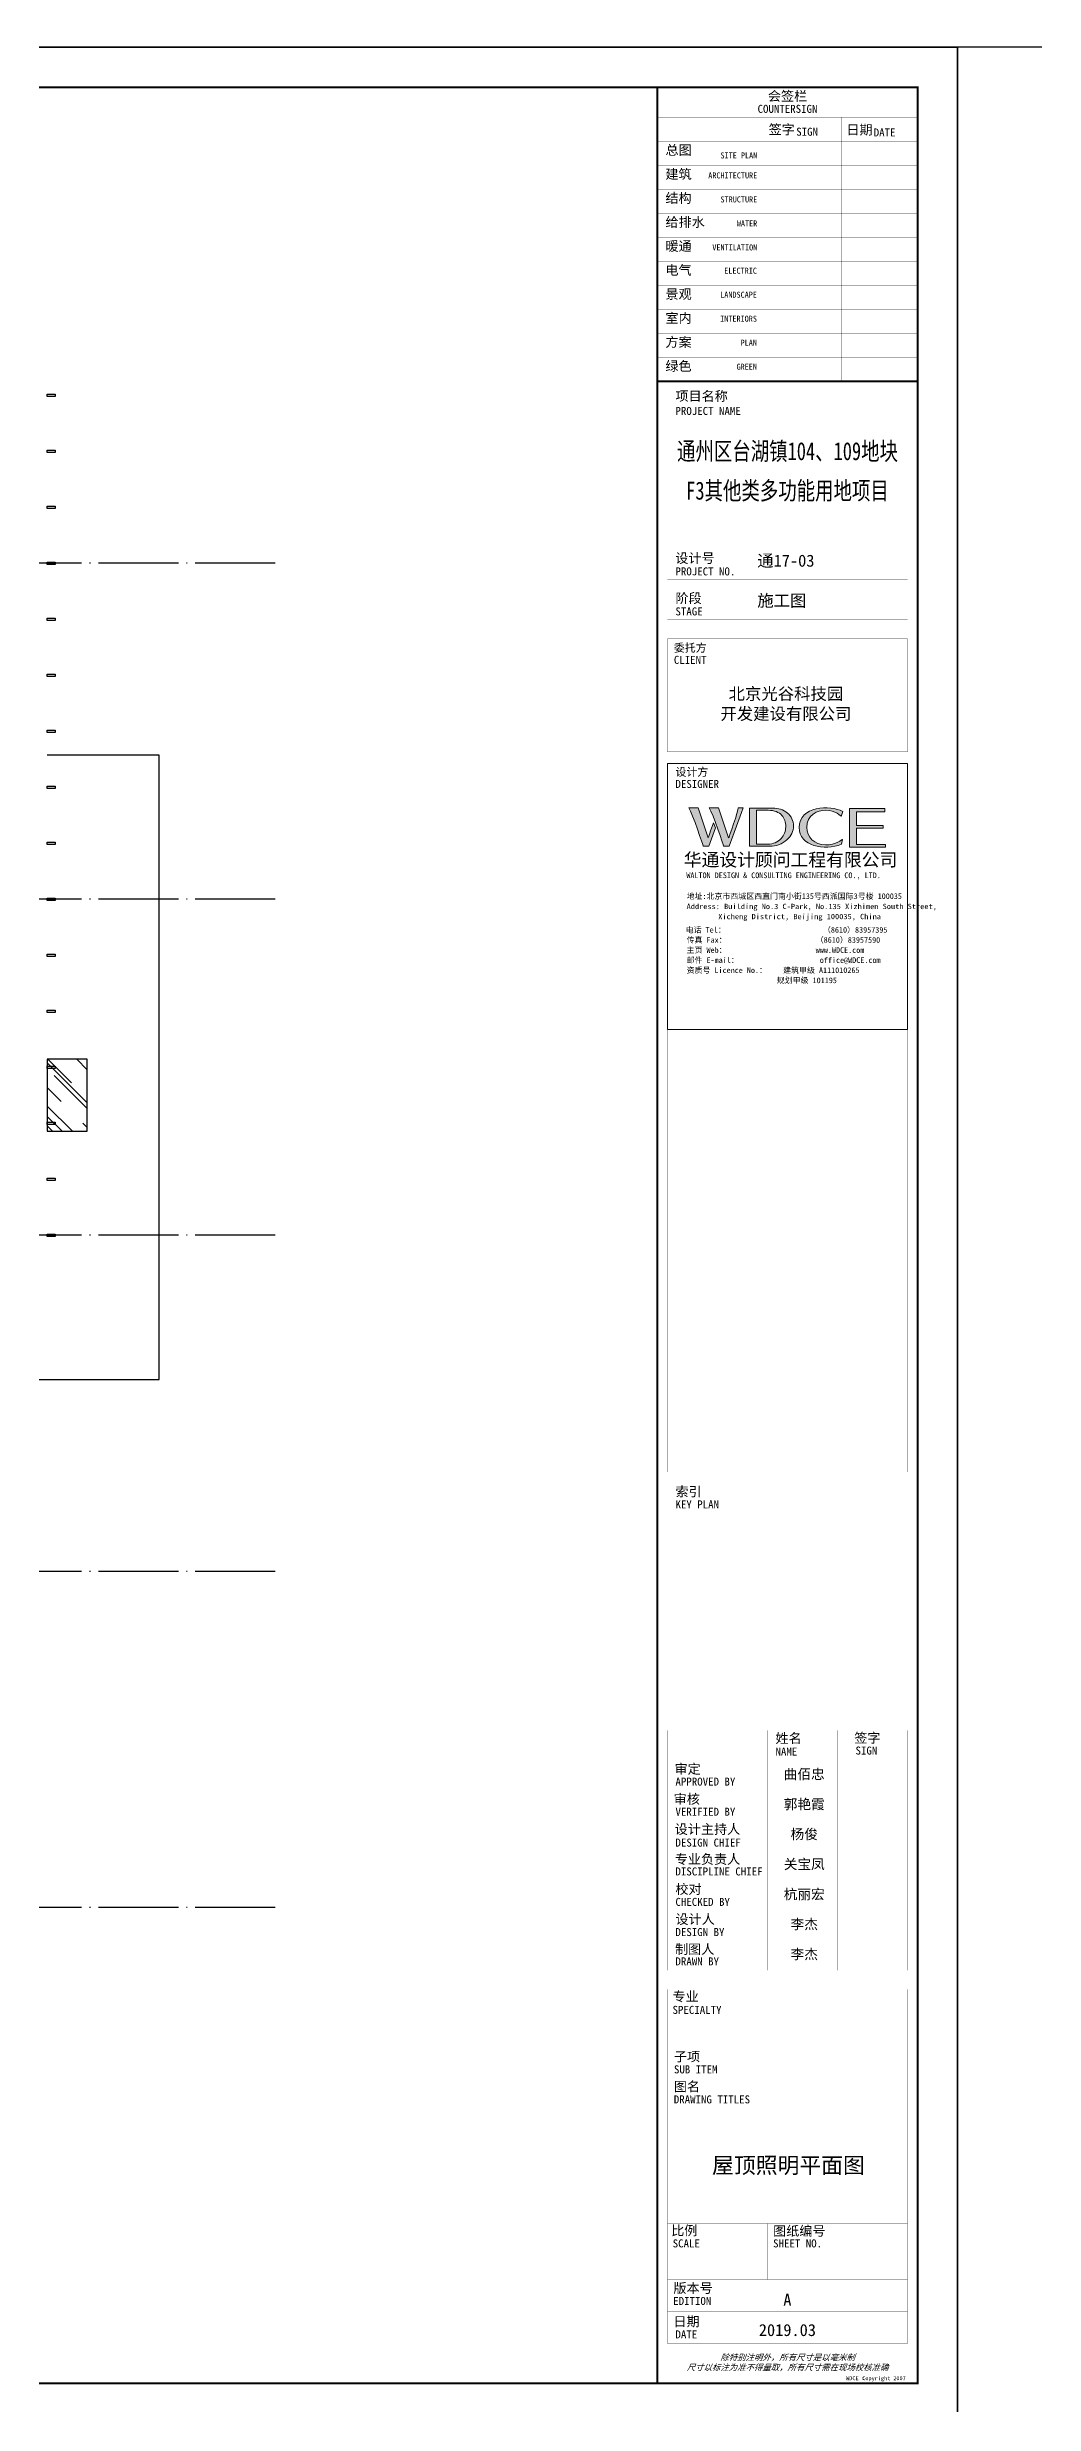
# Model space of a CAD drawing. Extents: x -292644 to 261407, y -12902 to 435090.
# Drawn here: x 154557 to 179213, y 225189 to 284103 of the extents above; entities that cross this region are included whole.
import ezdxf
from ezdxf.enums import TextEntityAlignment as Align
from ezdxf.xclip import XClip

# ---------------------------------------------------------------- set-up
doc = ezdxf.new("R2010")
doc.units = 0
doc.header["$LTSCALE"] = 1000
doc.header["$MEASUREMENT"] = 0
doc.linetypes.add('104-10 轴网$0$DOTE', pattern=[2.42, 2, -0.2, 0.02, -0.2])
doc.linetypes.add('X-104 8#10#平面_t3$0$109-34 轴网$0$L1$0$$AUDIT_BAD_LTYPE1', pattern=[0])
doc.layers.get('0').update_dxf_attribs({"linetype": 'CONTINUOUS'})
doc.layers.get('Defpoints').update_dxf_attribs({"linetype": 'CONTINUOUS'})
for name, color, linetype in [('104-10 轴网$0$A_AXIS-轴线', 36, '104-10 轴网$0$DOTE'), ('8#楼幕墙$0$A-C_玻璃幕墙', 140, 'CONTINUOUS'), ('SHEET_TEXT', 7, 'CONTINUOUS'), ('X-104 8#10#平面_t3$0$A-C_玻璃幕墙', 140, 'CONTINUOUS'), ('X-104 8#10#平面_t3$0$A-SUR_看线', 231, 'CONTINUOUS'), ('X-104 8#10#平面_t3$0$EH_玻璃', 156, 'CONTINUOUS'), ('字', 7, 'CONTINUOUS')]:
    doc.layers.add(name, color=color, linetype=linetype)
doc.layers.add('8#楼幕墙$0$04-不打印_辅助线', color=165, linetype='CONTINUOUS', plot=False)
doc.layers.add('X-104 8#10#平面_t3$0$04-不打印_辅助线', color=165, linetype='CONTINUOUS', plot=False)
doc.styles.add('华文细黑', font='STXIHEI.TTF')
doc.styles.add('图签信息$0$hwxh', font='STXIHEI.TTF')
doc.styles.add('图签信息$0$华文细黑', font='STXIHEI.TTF', dxfattribs={"height": 10})

# ---------------------------------------------------------------- blocks, each defined once
blk = doc.blocks.new('104-10 轴网')
at = {"layer": '104-10 轴网$0$A_AXIS-轴线', "linetype": '104-10 轴网$0$DOTE'}
for p, q in [((168930, 33600), (113930, 33600)), ((168930, 25200), (113930, 25200)), ((168930, 16800), (113930, 16800)), ((168930, 8400), (113930, 8400)), ((168930, 0), (113930, 0))]:
    blk.add_line(p, q, dxfattribs=at)
at = {"layer": 'Defpoints'}
blk.add_lwpolyline([(104380, 45500), (178480, 45500), (178480, -11900), (104380, -11900)], close=True, dxfattribs=at)
blk = doc.blocks.new('图签信息$0$WDCE Copyright200X')
at = {"const_width": 0.016}
blk.add_lwpolyline([(-10.6, 1.26, 1), (-11.4, 1.26, 1)], format="xyb", close=True, dxfattribs=at)
at = {"style": '图签信息$0$华文细黑'}
for s, p in [('WDCE ', (-11.46, 0.5)), ('     Copyright ', (-3.51, 0.5))]:
    blk.add_text(s, height=1, dxfattribs=at).set_placement(p, align=Align.BOTTOM_RIGHT)
blk.add_text('c', height=0.6, dxfattribs=at).set_placement((-11.04, 1.35), align=Align.MIDDLE_CENTER)
blk.add_attdef('200X', text='', height=1, dxfattribs=at).set_placement((-0.45, 0.5), align=Align.BOTTOM_RIGHT)
blk = doc.blocks.new('图签信息$0$logo2')
h = blk.add_hatch(color=7)
h.paths.add_polyline_path([(19.02, -7.36), (15.84, -7.36), (15.84, -3.97), (18.97, -3.97), (18.97, -4.24), (16.46, -4.24), (16.46, -5.45), (18.81, -5.45), (18.81, -5.69), (16.47, -5.69), (16.47, -7.12), (19.02, -7.12)])
edge = h.paths.add_edge_path()
edge.add_spline(control_points=[(15.26, -4.21), (15.26, -4.21), (15.13, -4.65), (15.13, -4.65), (15.13, -4.65), (14.62, -4.1), (13.73, -4.1), (13.04, -4.1), (12.07, -4.54), (12.08, -5.62), (12.08, -6.49), (12.77, -7.16), (13.73, -7.17), (14.66, -7.17), (15.23, -6.68), (15.23, -6.68), (15.23, -6.68), (15.16, -7.11), (15.16, -7.11), (13.63, -7.7), (11.42, -7.29), (11.41, -5.64), (11.4, -3.72), (14.16, -3.66), (15.26, -4.21)], knot_values=[0, 0, 0, 0, 1, 1, 1, 2, 2, 2, 3, 3, 3, 4, 4, 4, 5, 5, 5, 6, 6, 6, 7, 7, 7, 8, 8, 8, 8], degree=3, periodic=0)
edge = h.paths.add_edge_path(flags=16)
edge.add_spline(control_points=[(10.23, -5.57), (10.23, -5.16), (10.12, -4.83), (9.9, -4.58), (9.63, -4.27), (9.23, -4.12), (8.69, -4.12), (8.69, -4.12), (7.64, -4.12), (7.64, -4.12), (7.64, -4.12), (7.64, -7.1), (7.64, -7.1), (7.64, -7.1), (8.66, -7.1), (8.66, -7.1), (9.13, -7.1), (9.52, -6.93), (9.82, -6.6), (10.09, -6.31), (10.23, -5.96), (10.23, -5.57)], knot_values=[0, 0, 0, 0, 1, 1, 1, 2, 2, 2, 3, 3, 3, 4, 4, 4, 5, 5, 5, 6, 6, 6, 7, 7, 7, 7], degree=3, periodic=0)
edge = h.paths.add_edge_path()
edge.add_spline(control_points=[(10.92, -5.51), (10.92, -5.96), (10.72, -6.37), (10.34, -6.72), (9.92, -7.1), (9.41, -7.29), (8.82, -7.29), (8.82, -7.29), (7.03, -7.29), (7.03, -7.29), (7.03, -7.29), (7.03, -3.92), (7.03, -3.92), (7.03, -3.92), (9.1, -3.92), (9.1, -3.92), (9.59, -3.92), (10.01, -4.06), (10.36, -4.34), (10.73, -4.64), (10.92, -5.03), (10.92, -5.51)], knot_values=[0, 0, 0, 0, 1, 1, 1, 2, 2, 2, 3, 3, 3, 4, 4, 4, 5, 5, 5, 6, 6, 6, 7, 7, 7, 7], degree=3, periodic=0)
at = {"lineweight": 0}
blk.add_lwpolyline([(19.02, -7.36), (15.84, -7.36), (15.84, -3.97), (18.97, -3.97), (18.97, -4.24), (16.46, -4.24), (16.46, -5.45), (18.81, -5.45), (18.81, -5.69), (16.47, -5.69), (16.47, -7.12), (19.02, -7.12), (19.02, -7.36)], dxfattribs=at)
for points, knots in [([(10.92, -5.51), (10.92, -5.96), (10.72, -6.37), (10.34, -6.72), (9.92, -7.1), (9.41, -7.29), (8.82, -7.29), (8.82, -7.29), (7.03, -7.29), (7.03, -7.29), (7.03, -7.29), (7.03, -3.92), (7.03, -3.92), (7.03, -3.92), (9.1, -3.92), (9.1, -3.92), (9.59, -3.92), (10.01, -4.06), (10.36, -4.34), (10.73, -4.64), (10.92, -5.03), (10.92, -5.51)], [0, 0, 0, 0, 1, 1, 1, 2, 2, 2, 3, 3, 3, 4, 4, 4, 5, 5, 5, 6, 6, 6, 7, 7, 7, 7]), ([(10.23, -5.57), (10.23, -5.16), (10.12, -4.83), (9.9, -4.58), (9.63, -4.27), (9.23, -4.12), (8.69, -4.12), (8.69, -4.12), (7.64, -4.12), (7.64, -4.12), (7.64, -4.12), (7.64, -7.1), (7.64, -7.1), (7.64, -7.1), (8.66, -7.1), (8.66, -7.1), (9.13, -7.1), (9.52, -6.93), (9.82, -6.6), (10.09, -6.31), (10.23, -5.96), (10.23, -5.57)], [0, 0, 0, 0, 1, 1, 1, 2, 2, 2, 3, 3, 3, 4, 4, 4, 5, 5, 5, 6, 6, 6, 7, 7, 7, 7]), ([(15.26, -4.21), (15.26, -4.21), (15.13, -4.65), (15.13, -4.65), (15.13, -4.65), (14.62, -4.1), (13.73, -4.1), (13.04, -4.1), (12.07, -4.54), (12.08, -5.62), (12.08, -6.49), (12.77, -7.16), (13.73, -7.17), (14.66, -7.17), (15.23, -6.68), (15.23, -6.68), (15.23, -6.68), (15.16, -7.11), (15.16, -7.11), (13.63, -7.7), (11.42, -7.29), (11.41, -5.64), (11.4, -3.72), (14.16, -3.66), (15.26, -4.21)], [0, 0, 0, 0, 1, 1, 1, 2, 2, 2, 3, 3, 3, 4, 4, 4, 5, 5, 5, 6, 6, 6, 7, 7, 7, 8, 8, 8, 8])]:
    blk.add_open_spline(points, degree=3, knots=knots, dxfattribs=at)
blk = doc.blocks.new('图签信息$0$logo1')
h = blk.add_hatch(color=8)
edge = h.paths.add_edge_path()
edge.add_spline(control_points=[(3.86, -5.21), (3.63, -5.88), (3.39, -6.56), (3.39, -6.56), (3.39, -6.56), (2.5, -3.91), (2.5, -3.91), (2.5, -3.91), (1.8, -3.91), (1.69, -3.91), (2.02, -4.39), (2.95, -7.27), (2.95, -7.27), (2.95, -7.27), (3.44, -7.27), (3.44, -7.27), (3.44, -7.27), (4.03, -5.66), (4.03, -5.66), (4.03, -5.66), (3.86, -5.21), (3.86, -5.21)], knot_values=[0, 0, 0, 0, 1, 1, 1, 2, 2, 2, 3, 3, 3, 4, 4, 4, 5, 5, 5, 6, 6, 6, 7, 7, 7, 7], degree=3, periodic=0)
h = blk.add_hatch(color=7)
edge = h.paths.add_edge_path()
edge.add_spline(control_points=[(6.04, -3.91), (6.09, -4.1), (5.2, -6.56), (5.2, -6.56), (5.2, -6.56), (4.3, -3.91), (4.3, -3.91), (4.3, -3.91), (3.6, -3.91), (3.49, -3.91), (3.82, -4.39), (4.75, -7.27), (4.75, -7.27), (4.75, -7.27), (5.24, -7.27), (5.24, -7.27), (5.24, -7.27), (6.33, -4.3), (6.33, -4.3), (6.33, -4.3), (6.48, -3.91), (6.48, -3.91), (6.48, -3.91), (6.21, -3.91), (6.04, -3.91)], knot_values=[0, 0, 0, 0, 1, 1, 1, 2, 2, 2, 3, 3, 3, 4, 4, 4, 5, 5, 5, 6, 6, 6, 7, 7, 7, 8, 8, 8, 8], degree=3, periodic=0)
at = {"color": 8, "lineweight": 0}
blk.add_open_spline([(3.86, -5.21), (3.63, -5.88), (3.39, -6.56), (3.39, -6.56), (3.39, -6.56), (2.5, -3.91), (2.5, -3.91), (2.5, -3.91), (1.8, -3.91), (1.69, -3.91), (2.02, -4.39), (2.95, -7.27), (2.95, -7.27), (2.95, -7.27), (3.44, -7.27), (3.44, -7.27), (3.44, -7.27), (4.03, -5.66), (4.03, -5.66), (4.03, -5.66), (3.86, -5.21), (3.86, -5.21)], degree=3, knots=[0, 0, 0, 0, 1, 1, 1, 2, 2, 2, 3, 3, 3, 4, 4, 4, 5, 5, 5, 6, 6, 6, 7, 7, 7, 7], dxfattribs=at)
at = {"lineweight": 0}
blk.add_open_spline([(6.04, -3.91), (6.09, -4.1), (5.2, -6.56), (5.2, -6.56), (5.2, -6.56), (4.3, -3.91), (4.3, -3.91), (4.3, -3.91), (3.6, -3.91), (3.49, -3.91), (3.82, -4.39), (4.75, -7.27), (4.75, -7.27), (4.75, -7.27), (5.24, -7.27), (5.24, -7.27), (5.24, -7.27), (6.33, -4.3), (6.33, -4.3), (6.33, -4.3), (6.48, -3.91), (6.48, -3.91), (6.48, -3.91), (6.21, -3.91), (6.04, -3.91)], degree=3, knots=[0, 0, 0, 0, 1, 1, 1, 2, 2, 2, 3, 3, 3, 4, 4, 4, 5, 5, 5, 6, 6, 6, 7, 7, 7, 8, 8, 8, 8], dxfattribs=at)
blk.add_blockref('图签信息$0$logo2', (0, 0))
blk = doc.blocks.new('图签信息$0$时间-logo')
at = {"layer": 'Defpoints', "lineweight": 0}
blk.add_lwpolyline([(0, -23.46), (-21.17, -23.46), (-21.17, 0), (0, 0), (0, -23.46)], dxfattribs=at)
blk.add_blockref('图签信息$0$logo1', (-20.97, 0))
at = {"style": '图签信息$0$hwxh'}
for s, height, p in [('华通设计顾问工程有限公司 ', 1.15, (-19.73, -9.05)), ('WALTON DESIGN & CONSULTING ENGINEERING CO., LTD.', 0.5, (-19.5, -10.1)), ('Address: Building No.3 C-Park, No.135 Xizhimen South Street, ', 0.47, (-19.48, -12.83)), ('地址:北京市西城区西直门南小街135号西派国际3号楼 100035', 0.5, (-19.48, -11.94)), ('电话 Tel：                        （8610）83957395 ', 0.5, (-19.56, -14.91)), ('Xicheng District, Beijing 100035, China ', 0.47, (-16.69, -13.72)), ('传真 Fax：                      （8610）83957590 ', 0.5, (-19.48, -15.8)), ('主页 Web：                      www.WDCE.com ', 0.5, (-19.48, -16.69)), ('资质号 Licence No.：    建筑甲级 A111010265 ', 0.5, (-19.48, -18.47)), ('邮件 E-mail：                    office@WDCE.com ', 0.5, (-19.48, -17.58)), ('   规划甲级 101195', 0.5, (-12.6, -19.36))]:
    blk.add_text(s, height=height, dxfattribs=at).set_placement(p)
blk = doc.blocks.new('图签信息')
at = {"const_width": 0.5}
for points in [[(-65, 574), (-65, 500.5), (0, 500.5), (0, 574)], [(-65, 0), (0, 0), (0, 500.5), (-65, 500.5)]]:
    blk.add_lwpolyline(points, close=True, dxfattribs=at)
at = {"const_width": 0.05}
for points in [[(-65, 566.5), (0, 566.5)], [(-39.14, 566.5), (-39.14, 500.5)], [(-19.1, 566.5), (-19.1, 500.5)], [(-65, 560.5), (0, 560.5)], [(-65, 554.5), (0, 554.5)], [(-65, 548.5), (0, 548.5)], [(-65, 542.5), (0, 542.5)], [(-65, 536.5), (0, 536.5)], [(-65, 530.5), (0, 530.5)], [(-65, 524.5), (0, 524.5)], [(-65, 518.5), (0, 518.5)], [(-65, 512.5), (0, 512.5)], [(-65, 512.5), (0, 512.5)], [(-65, 506.5), (0, 506.5)], [(-65, 500.5), (0, 500.5)], [(-62.5, 450.87), (-2.5, 450.87)], [(-62.5, 440.87), (-2.5, 440.87)], [(-2.5, 407.85), (-2.5, 436.12), (-62.5, 436.12), (-62.5, 407.85)], [(-62.5, 407.85), (-2.5, 407.85)], [(-62.5, 404.92), (-62.5, 227.83)], [(-62.5, 404.92), (-2.5, 404.92)], [(-62.5, 227.83), (-2.5, 227.83), (-2.5, 404.92)], [(-57.5, 338.36), (-7.5, 338.36)], [(-57.5, 288.83), (-7.5, 288.83)], [(-57.5, 234.85), (-7.5, 234.85)], [(-62.5, 227.83), (-2.5, 227.83)], [(-62.5, 217.74), (-2.5, 217.74)], [(-62.5, 103.26), (-2.5, 103.26), (-2.5, 163.26), (-62.5, 163.26), (-62.5, 103.26)], [(-37.5, 163.26), (-37.5, 103.26)], [(-20, 163.26), (-20, 103.26)], [(-62.5, 155.76), (-2.5, 155.76)], [(-62.5, 148.26), (-2.5, 148.26)], [(-62.5, 140.76), (-2.5, 140.76)], [(-62.5, 133.26), (-2.5, 133.26)], [(-62.5, 125.76), (-2.5, 125.76)], [(-62.5, 118.26), (-2.5, 118.26)], [(-62.5, 110.76), (-2.5, 110.76)], [(-62.5, 98.5), (-2.5, 98.5), (-2.5, 10), (-62.5, 10), (-62.5, 98.5)], [(-62.5, 83.5), (-2.5, 83.5)], [(-62.5, 76), (-2.5, 76)], [(-62.5, 40), (-2.5, 40)], [(-37.5, 40), (-37.5, 26)], [(-62.5, 26), (-2.5, 26)], [(-62.5, 18), (-2.5, 18)]]:
    blk.add_lwpolyline(points, dxfattribs=at)
at = {"ltscale": 0.001, "xscale": 2.834689937531525, "yscale": 2.834689937531525, "zscale": 2.834689937531525}
blk.add_blockref('图签信息$0$时间-logo', (-2.5, 404.92), dxfattribs=at)
blk.add_blockref('图签信息$0$WDCE Copyright200X', (-2.5, 0)).add_auto_attribs({'200X': '2007'})
at = {"style": '图签信息$0$华文细黑'}
for s, height, p in [('会签栏', 2.4, (-32.5, 573)), ('COUNTERSIGN', 2, (-32.5, 569.6))]:
    blk.add_text(s, height=height, dxfattribs=at).set_placement(p, align=Align.TOP_CENTER)
for s, height, p in [('总图', 2.4, (-63, 559.5)), ('签字', 2.4, (-37.22, 564.63)), ('SIGN', 2, (-30.32, 563.88)), ('日期', 2.4, (-17.79, 564.58)), ('DATE', 2, (-10.96, 563.7)), ('建筑', 2.4, (-63, 553.5)), ('结构', 2.4, (-63, 547.5)), ('给排水', 2.4, (-63, 541.5)), ('暖通', 2.4, (-63, 535.5)), ('电气', 2.4, (-63, 529.5)), ('景观', 2.4, (-63, 523.5)), ('室内', 2.4, (-63, 517.5)), ('方案', 2.4, (-63, 511.5)), ('绿色', 2.4, (-63, 505.5)), ('项目名称', 2.4, (-60.5, 498)), ('PROJECT NAME', 2, (-60.5, 494.08)), ('设计号', 2.4, (-60.54, 457.48)), ('PROJECT NO.', 2, (-60.5, 453.97)), ('阶段', 2.4, (-60.5, 447.47)), ('STAGE', 2, (-60.5, 443.97)), ('委托方', 2, (-60.9, 434.86)), ('CLIENT', 2, (-60.9, 431.86)), ('设计方', 2, (-60.5, 403.83)), ('DESIGNER', 2, (-60.5, 400.83)), ('索引', 2.4, (-60.5, 224.14)), ('KEY PLAN', 2, (-60.5, 220.74)), ('姓名', 2.4, (-35.5, 162.47)), ('签字', 2.4, (-15.81, 162.57)), ('SIGN', 2, (-15.5, 159.2)), ('审定', 2.4, (-60.73, 154.81)), ('NAME', 2, (-35.5, 158.96)), ('审核', 2.4, (-60.95, 147.29)), ('APPROVED BY', 2, (-60.5, 151.44)), ('VERIFIED BY', 2, (-60.5, 143.91)), ('设计主持人', 2.4, (-60.68, 139.76)), ('DESIGN CHIEF', 2, (-60.5, 136.19)), ('专业负责人', 2.4, (-60.67, 132.26)), ('校对', 2.4, (-60.5, 124.76)), ('DISCIPLINE CHIEF', 2, (-60.5, 128.98)), ('CHECKED BY', 2, (-60.5, 121.37)), ('设计人', 2.4, (-60.5, 117.26)), ('DESIGN BY', 2, (-60.5, 113.83)), ('制图人', 2.4, (-60.61, 109.76)), ('DRAWN BY', 2, (-60.5, 106.5)), ('SPECIALTY', 2, (-61.23, 94.38)), ('专业', 2.4, (-61.23, 97.93)), ('子项', 2.4, (-60.88, 82.92)), ('SUB ITEM', 2, (-60.88, 79.5)), ('DRAWING TITLES', 2, (-60.91, 72)), ('图名', 2.4, (-60.91, 75.41)), ('比例', 2.4, (-61.56, 39.42)), ('SCALE', 2, (-61.19, 36)), ('SHEET NO.', 2, (-36.1, 36)), ('图纸编号', 2.4, (-36.1, 39.32)), ('版本号', 2.4, (-61, 25.03)), ('EDITION', 2, (-61.06, 21.61)), ('日期', 2.4, (-61, 16.68)), ('DATE', 2, (-60.5, 13.26))]:
    blk.add_text(s, height=height, dxfattribs=at).set_placement(p, align=Align.TOP_LEFT)
for s, p in [('SITE PLAN', (-40.06, 557.7)), ('ARCHITECTURE', (-40.06, 552.7)), ('STRUCTURE', (-40.06, 546.7)), ('WATER', (-40.06, 540.7)), ('VENTILATION', (-40.06, 534.7)), ('ELECTRIC', (-40.14, 528.89)), ('LANDSCAPE', (-40.14, 522.89)), ('INTERIORS', (-40.14, 516.89)), ('PLAN', (-40.14, 510.89)), ('GREEN', (-40.14, 504.89))]:
    blk.add_text(s, height=1.5, dxfattribs=at).set_placement(p, align=Align.TOP_RIGHT)
at = {"color": 4, "style": '图签信息$0$华文细黑', "width": 0.75}
for s, p in [('通州区台湖镇104、109地块', (-32.5, 480.78)), ('F3其他类多功能用地项目', (-32.5, 470.91))]:
    blk.add_text(s, height=4.5, dxfattribs=at).set_placement(p, align=Align.CENTER)
at = {"color": 4, "style": '图签信息$0$华文细黑'}
for s, p in [('A', (-32.53, 19.4)), ('2019.03', (-32.53, 11.84))]:
    blk.add_text(s, height=3, dxfattribs=at).set_placement(p, align=Align.CENTER)
at = {"style": '图签信息$0$华文细黑', "oblique": 20}
for s, p in [('除特别注明外，所有尺寸是以毫米制', (-32.5, 6.5)), ('尺寸以标注为准不得量取，所有尺寸需在现场校核准确', (-32.5, 4))]:
    blk.add_text(s, height=1.5, dxfattribs=at).set_placement(p, align=Align.MIDDLE_CENTER)
at = {"color": 4, "ltscale": 0.001, "char_height": 3, "width": 58.4895, "style": '图签信息$0$华文细黑'}
for s, insert, attachment_point in [('通17-03', (-40.06, 455.51), 4), ('施工图', (-40.06, 445.51), 4), ('北京光谷科技园\\P开发建设有限公司', (-32.9, 419.71), 5)]:
    blk.add_mtext(s, dxfattribs=dict(at, insert=insert, attachment_point=attachment_point))
blk = doc.blocks.new('图签-A1')
at = {"color": 2}
blk.add_blockref('图签信息', (0, 0), dxfattribs=at)
blk = doc.blocks.new('图框-A1')
for points, const_width in [([(0, 0), (841, 0), (841, 594), (0, 594)], 0.05), ([(766, 584), (25, 584), (25, 10), (766, 10)], 0.5)]:
    blk.add_lwpolyline(points, close=True, dxfattribs=dict(const_width=const_width))
at = {"const_width": 0.05}
blk.add_lwpolyline([(841, 297), (839, 297)], dxfattribs=at)
blk = doc.blocks.new('X-104 8#10#平面_t3$0$fdghdgfh')
at = {"layer": 'X-104 8#10#平面_t3$0$EH_玻璃'}
h = blk.add_hatch(dxfattribs=at)
h.set_pattern_fill('AR-RROOF', color=256, scale=600, angle=135)
h.set_pattern_definition([(135, (42800, -184500), (-1724.2092, 646.5784), [11430, -1524, 3810, -762]), (135, (41814, -184052.8), (-177.809, -1255.44), [2286, -251.46, 4572, -571.5]), (135, (42072.6, -184688.6), (-3162.8462, 2440.8336), [6096, -1066.8, 3048, -762])])
h.paths.add_polyline_path([(-1000, 900), (-1000, -900), (0, -900), (0, 900)])
at = {"layer": 'X-104 8#10#平面_t3$0$A-C_玻璃幕墙'}
blk.add_lwpolyline([(-1000, 900), (-1000, -900), (0, -900), (0, 900)], close=True, dxfattribs=at)
blk = doc.blocks.new('8#楼幕墙')
at = {"layer": '8#楼幕墙$0$04-不打印_辅助线'}
blk.add_lwpolyline([(-18550, 224700), (65550, 224700), (65550, 284100), (-18550, 284100)], close=True, dxfattribs=at)
at = {"layer": '8#楼幕墙$0$A-C_玻璃幕墙'}
for points in [[(42800, 275370), (42800, 275430), (43000, 275430), (43000, 275370)], [(42800, 273970), (42800, 274030), (43000, 274030), (43000, 273970)], [(42800, 272570), (42800, 272630), (43000, 272630), (43000, 272570)], [(42800, 271170), (42800, 271230), (43000, 271230), (43000, 271170)], [(42800, 269770), (42800, 269830), (43000, 269830), (43000, 269770)], [(42800, 268370), (42800, 268430), (43000, 268430), (43000, 268370)], [(42800, 266970), (42800, 267030), (43000, 267030), (43000, 266970)], [(42800, 265570), (42800, 265630), (43000, 265630), (43000, 265570)], [(42800, 264170), (42800, 264230), (43000, 264230), (43000, 264170)], [(42800, 262770), (42800, 262830), (43000, 262830), (43000, 262770)], [(42800, 261370), (42800, 261430), (43000, 261430), (43000, 261370)], [(42800, 259970), (42800, 260030), (43000, 260030), (43000, 259970)], [(42800, 258570), (42800, 258630), (43000, 258630), (43000, 258570)], [(42800, 257170), (42800, 257230), (43000, 257230), (43000, 257170)], [(42800, 255770), (42800, 255830), (43000, 255830), (43000, 255770)], [(42800, 254370), (42800, 254430), (43000, 254430), (43000, 254370)]]:
    blk.add_lwpolyline(points, close=True, dxfattribs=at)
blk = doc.blocks.new('X-104 8#10#平面_t3')
at = {"linetype": 'X-104 8#10#平面_t3$0$109-34 轴网$0$L1$0$$AUDIT_BAD_LTYPE1'}
blk.add_lwpolyline([(177307, 284100), (177307, 224700), (93207, 224700), (93207, 284100)], close=True, dxfattribs=at)
at = {"layer": 'X-104 8#10#平面_t3$0$04-不打印_辅助线', "linetype": 'X-104 8#10#平面_t3$0$109-34 轴网$0$L1$0$$AUDIT_BAD_LTYPE1'}
blk.add_lwpolyline([(177307, 224700), (93207, 224700), (93207, 284100), (177307, 284100)], close=True, dxfattribs=at)
at = {"layer": 'X-104 8#10#平面_t3$0$04-不打印_辅助线'}
blk.add_lwpolyline([(177307, 224700), (261407, 224700), (261407, 284100), (177307, 284100)], close=True, dxfattribs=at)
at = {"layer": 'X-104 8#10#平面_t3$0$A-SUR_看线'}
blk.add_lwpolyline([(144557, 253600), (144557, 250800), (157357, 250800), (157357, 266400), (154557, 266400)], dxfattribs=at)
at = {"xscale": 100, "yscale": 100, "zscale": 100}
for name, p in [('图框-A1', (93207, 224700)), ('图签-A1', (176307, 225700))]:
    blk.add_blockref(name, p, dxfattribs=at)
at = {"linetype": 'X-104 8#10#平面_t3$0$109-34 轴网$0$L1$0$$AUDIT_BAD_LTYPE1'}
ref = blk.add_blockref('8#楼幕墙', (111757, 0), dxfattribs=at)
XClip(ref).set_block_clipping_path([(-18549.9999999995, -12899.9999999999), (65550.0000000003, 284100.0000000003)])
ref = blk.add_blockref('104-10 轴网', (-8673, 237600), dxfattribs=at)
XClip(ref).set_block_clipping_path([(104379.5977508624, -11900), (178479.5977508624, 45500)])
at = {"linetype": 'X-104 8#10#平面_t3$0$109-34 轴网$0$L1$0$$AUDIT_BAD_LTYPE1', "rotation": 180}
blk.add_blockref('X-104 8#10#平面_t3$0$fdghdgfh', (154557, 257900), dxfattribs=at)

msp = doc.modelspace()

# ---------------------------------------------------------------- block references
msp.add_blockref('X-104 8#10#平面_t3', (0, 0))

# ---------------------------------------------------------------- texts
at = {"layer": 'SHEET_TEXT', "style": '华文细黑'}
for tag, p in [('曲佰忠', (173475, 241055)), ('郭艳霞', (173475, 240305)), ('杨俊', (173475, 239555)), ('关宝凤', (173475, 238805)), ('杭丽宏', (173475, 238055)), ('李杰', (173475, 237305)), ('李杰', (173475, 236555))]:
    msp.add_attdef(tag, text='', height=250, dxfattribs=at).set_placement(p, align=Align.TOP_CENTER)
at = {"layer": '字', "insert": (173081, 231130), "char_height": 400, "width": 78154.16, "attachment_point": 5, "style": '华文细黑'}
msp.add_mtext('屋顶照明平面图', dxfattribs=at)

doc.saveas('drawing.dxf')
